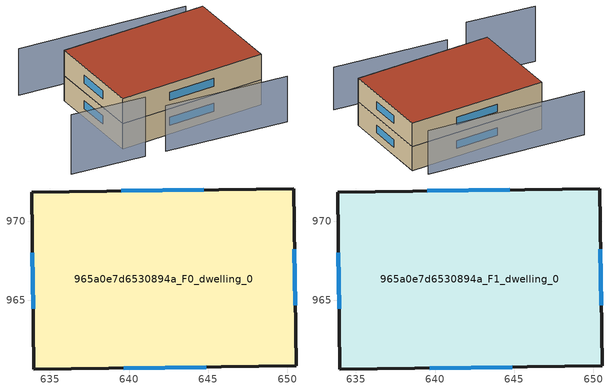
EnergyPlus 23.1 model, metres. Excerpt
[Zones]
965a0e7d6530894a_F0_dwelling_0
 floor ground (EU_floor_Construction): 650.39,972.05 650.54,960.86 633.99,960.64 633.84,971.83 z0
 wall outside (EU_wall_Construction): 633.84,971.83 633.99,960.64 650.54,960.86 650.39,972.05 633.84,971.83 z0:3
 window (EU_Window_Construction): 633.9,968 633.94,964.47 / 644.73,971.98 639.51,971.91 / 650.49,964.69 650.44,968.22 / 639.66,960.72 644.88,960.79 z1.03:1.97
965a0e7d6530894a_F1_dwelling_0
 floor to 965a0e7d6530894a_F0_dwelling_0 (EU_floor_Construction): 650.39,972.05 650.54,960.86 633.99,960.64 633.84,971.83 z3
 wall outside (EU_wall_Construction): 633.84,971.83 633.99,960.64 650.54,960.86 650.39,972.05 633.84,971.83 z3:6
 window (EU_Window_Construction): 633.9,968 633.94,964.47 / 644.73,971.98 639.51,971.91 / 650.49,964.69 650.44,968.22 / 639.66,960.72 644.88,960.79 z4.03:4.97
 roof outside (EU_roof_Construction): 650.54,960.86 650.39,972.05 633.84,971.83 633.99,960.64 z6
shading: 637.53,958.01 651.11,956.65 z0:5.4; 627.03,959.12 635.24,958.24 z0:7; 649.28,973.58 630.44,975.18 z0:5.5
[Building]
EU S2 Campaign: North Axis=0; Terrain=City; Solar Distribution=FullExterior
[Site:Location]
Cape.Town.Intl.AP: Latitude=-33.965; Longitude=18.602; Time Zone=2; Elevation=46
[SizingPeriod:WeatherFileDays]
AnnualSizingPeriod: Begin Month=1; Begin Day of Month=1; End Month=12; End Day of Month=31; Day of Week for Start Day=Monday; Use Weather File Daylight Saving Period=No; Use Weather File Rain and Snow Indicators=No
[MATERIAL]
EU_InternalMass_Material: Roughness=MediumRough; Thickness=0.1; Conductivity=1; Density=1800; Specific Heat=900; Thermal Absorptance=0.9; Solar Absorptance=0.7; Visible Absorptance=0.7
[MATERIAL:NOMASS] Roughness=MediumRough; Thermal Absorptance=0.9; Solar Absorptance=0.7; Visible Absorptance=0.7
Name | Thermal Resistance
EU_wall_NoMass | 0.493876
EU_roof_NoMass | 0.449382
EU_floor_NoMass | 1.25
[WINDOWMATERIAL:SIMPLEGLAZINGSYSTEM]
EU_Window_SimpleGlazing: UFactor=4.4; Solar Heat Gain Coefficient=0.85; Visible Transmittance=0.85
[CONSTRUCTION]
EU_wall_Construction: EU_wall_NoMass
EU_roof_Construction: EU_roof_NoMass
EU_floor_Construction: EU_floor_NoMass
EU_Window_Construction: EU_Window_SimpleGlazing
EU_InternalMass_Construction: EU_InternalMass_Material
[ZONE] Type=1; Multiplier=1; Ceiling Height=autocalculate; Floor Area=autocalculate; Part of Total Floor Area=Yes
Name | Volume
965a0e7d6530894a_F0_dwelling_0 | 555.723
965a0e7d6530894a_F1_dwelling_0 | 555.724
[INTERNALMASS] Construction=EU_InternalMass_Construction; Surface Area=185.241
Name | Zone or ZoneList
965a0e7d6530894a_F0_dwelling_0_EU_InternalMass | 965a0e7d6530894a_F0_dwelling_0
965a0e7d6530894a_F1_dwelling_0_EU_InternalMass | 965a0e7d6530894a_F1_dwelling_0
[OTHEREQUIPMENT] Fuel Type=Electricity; Design Level Calculation Method=Watts/Area; Power per Zone Floor Area=1; Fraction Latent=0; Fraction Radiant=0; Fraction Lost=0; Carbon Dioxide Generation Rate=0; EndUse Subcategory=EU_Step8_InternalGains
Name | Zone or ZoneList or Space or SpaceList | Schedule
EU_Step8_InternalGain_965a0e7d6530894a_F0_dwelling_0_f000 | 965a0e7d6530894a_F0_dwelling_0 | EU_Step8_GainSchedule_965a0e7d6530894a_F0_dwelling_0_f000
EU_Step8_InternalGain_965a0e7d6530894a_F1_dwelling_0_f000 | 965a0e7d6530894a_F1_dwelling_0 | EU_Step8_GainSchedule_965a0e7d6530894a_F1_dwelling_0_f000
[ZONEVENTILATION:DESIGNFLOWRATE] Schedule=EU_AlwaysOn; Design Flow Rate Calculation Method=AirChanges/Hour; Air Changes per Hour=0.64; Ventilation Type=Natural; Fan Pressure Rise=0; Fan Total Efficiency=1; Constant Term Coefficient=1; Temperature Term Coefficient=0; Velocity Term Coefficient=0; Velocity Squared Term Coefficient=0; Minimum Indoor Temperature=-100; Maximum Indoor Temperature=100; Delta Temperature=-100; Minimum Outdoor Temperature=-100; Maximum Outdoor Temperature=100; Maximum Wind Speed=40
Name | Zone or ZoneList or Space or SpaceList
EU_ConstantAir_965a0e7d6530894a_F0_dwelling_0 | 965a0e7d6530894a_F0_dwelling_0
EU_ConstantAir_965a0e7d6530894a_F1_dwelling_0 | 965a0e7d6530894a_F1_dwelling_0
[HVACTEMPLATE:THERMOSTAT] Constant Heating Setpoint=20; Constant Cooling Setpoint=50
EU_HeatOnly_965a0e7d6530894a_F0_dwelling_0; EU_HeatOnly_965a0e7d6530894a_F1_dwelling_0
[HVACTEMPLATE:ZONE:IDEALLOADSAIRSYSTEM] System Availability Schedule=EU_AlwaysOn; Maximum Heating Supply Air Temperature=50; Minimum Cooling Supply Air Temperature=13; Maximum Heating Supply Air Humidity Ratio=0.0156; Minimum Cooling Supply Air Humidity Ratio=0.0077; Heating Limit=NoLimit; Cooling Limit=NoLimit; Heating Availability Schedule=EU_AlwaysOn; Cooling Availability Schedule=EU_CoolingOff; Dehumidification Control Type=ConstantSensibleHeatRatio; Cooling Sensible Heat Ratio=0.7; Dehumidification Setpoint=60; Humidification Control Type=None; Humidification Setpoint=30; Outdoor Air Method=None; Outdoor Air Flow Rate per Person=0.00944; Outdoor Air Flow Rate per Zone Floor Area=0; Outdoor Air Flow Rate per Zone=0; Demand Controlled Ventilation Type=None; Outdoor Air Economizer Type=NoEconomizer; Heat Recovery Type=None; Sensible Heat Recovery Effectiveness=0.7; Latent Heat Recovery Effectiveness=0.65
Name | Template Thermostat
965a0e7d6530894a_F0_dwelling_0 | EU_HeatOnly_965a0e7d6530894a_F0_dwelling_0
965a0e7d6530894a_F1_dwelling_0 | EU_HeatOnly_965a0e7d6530894a_F1_dwelling_0
[SIZING:ZONE] Zone Cooling Design Supply Air Temperature Input Method=SupplyAirTemperature; Zone Cooling Design Supply Air Temperature=13; Zone Heating Design Supply Air Temperature Input Method=SupplyAirTemperature; Zone Heating Design Supply Air Temperature=50; Zone Cooling Design Supply Air Humidity Ratio=0.008; Zone Heating Design Supply Air Humidity Ratio=0.008; Cooling Design Air Flow Method=DesignDay; Cooling Design Air Flow Rate=0; Cooling Minimum Air Flow per Zone Floor Area=0.000762; Cooling Minimum Air Flow=0; Cooling Minimum Air Flow Fraction=0.2; Heating Design Air Flow Method=DesignDay; Heating Design Air Flow Rate=0; Heating Maximum Air Flow per Zone Floor Area=0.002032; Heating Maximum Air Flow=0.141576; Heating Maximum Air Flow Fraction=0.3; Account for Dedicated Outdoor Air System=No; Dedicated Outdoor Air System Control Strategy=NeutralSupplyAir; Dedicated Outdoor Air Low Setpoint Temperature for Design=autosize; Dedicated Outdoor Air High Setpoint Temperature for Design=autosize; Zone Load Sizing Method=Sensible Load Only No Latent Load; Zone Latent Cooling Design Supply Air Humidity Ratio Input Method=HumidityRatioDifference; Zone Cooling Design Supply Air Humidity Ratio Difference=0.005; Zone Latent Heating Design Supply Air Humidity Ratio Input Method=HumidityRatioDifference; Zone Humidification Design Supply Air Humidity Ratio Difference=0.005
965a0e7d6530894a_F0_dwelling_0; 965a0e7d6530894a_F1_dwelling_0
[SCHEDULE:CONSTANT]
Name | Hourly Value
EU_AlwaysOn | 1
EU_CoolingOff | 0
[SCHEDULE:FILE] Column Number=1; Rows to Skip at Top=0; Number of Hours of Data=8760; Column Separator=Comma; Interpolate to Timestep=No; Minutes per Item=60; Adjust Schedule for Daylight Savings=Yes
Name | File
EU_Step8_GainSchedule_965a0e7d6530894a_F0_dwelling_0_f000 | ../../schedules/965a0e7d6530894a/965a0e7d6530894a_F0_dwelling_0_f000_gain.csv
EU_Step8_GainSchedule_965a0e7d6530894a_F1_dwelling_0_f000 | ../../schedules/965a0e7d6530894a/965a0e7d6530894a_F1_dwelling_0_f000_gain.csv
